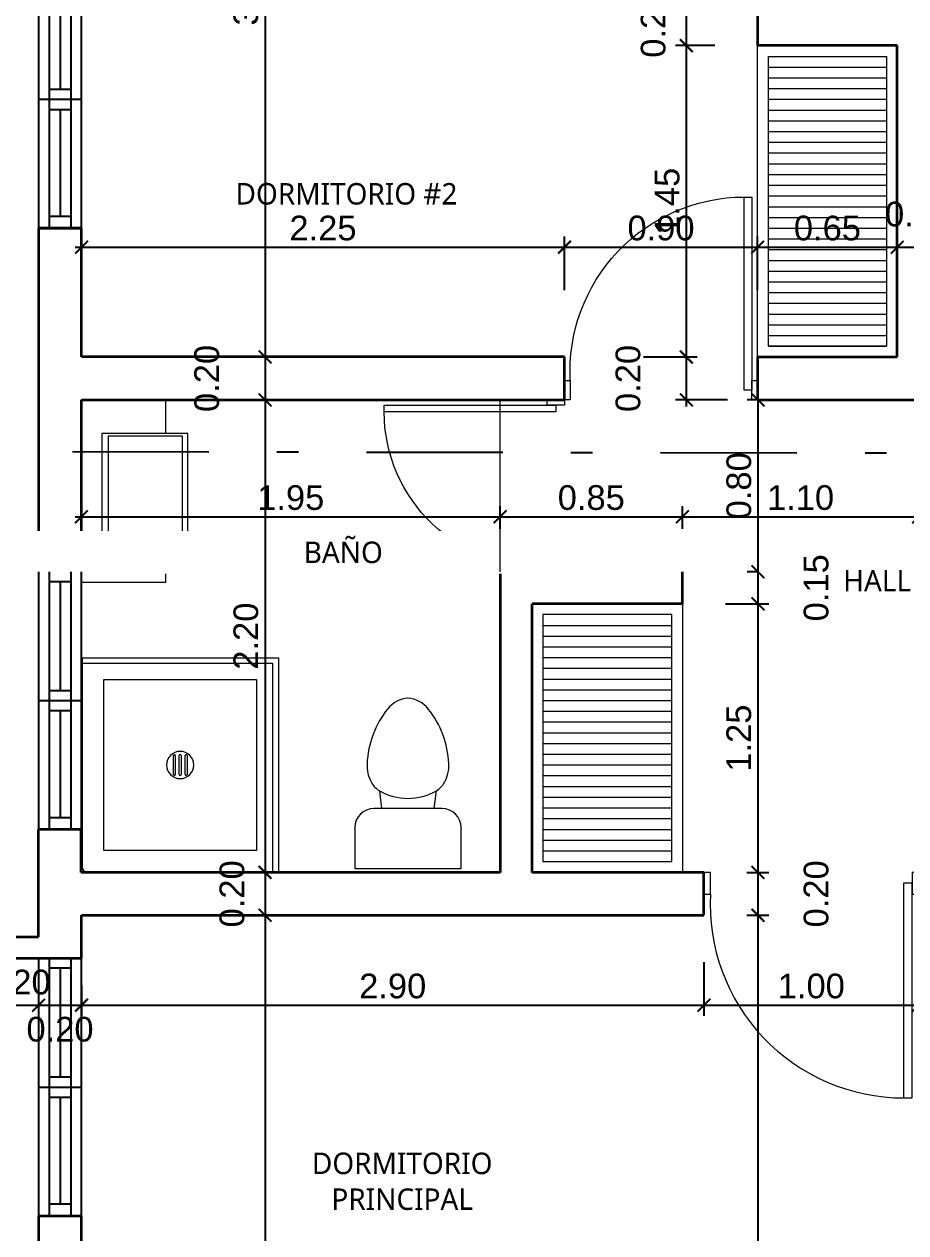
# Model space of a CAD drawing. Header units: feet. Extents: x -417 to 46, y -646 to -218.
# Drawn here: x -108.26 to -104.15, y -493.01 to -487.38 of the extents above; entities that cross this region are included whole.
import ezdxf

# ---------------------------------------------------------------- set-up
doc = ezdxf.new("R2010")
doc.units = ezdxf.units.FT
doc.header["$MEASUREMENT"] = 0
doc.linetypes.add('DASHDOT', pattern=[25.4, 12.7, -6.35, 0, -6.35])
for name, color, linetype, lineweight in [('A-WALL', 4, 'Continuous', 25), ('closet', 8, 'Continuous', 5), ('DIM-COTAS', 1, 'Continuous', 5), ('I-FURN', 2, 'Continuous', 0), ('P-SANR-FIXT', 2, 'Continuous', 9), ('Piso', 8, 'Continuous', 9), ('puertas', 8, 'Continuous', 9), ('TXT', 2, 'Continuous', 9)]:
    doc.layers.add(name, color=color, linetype=linetype, lineweight=lineweight)
for name, color, linetype in [('DIM', 10, 'Continuous'), ('GRDUTIY', 5, 'Continuous'), ('PERT-VENT', 2, 'Continuous')]:
    doc.layers.add(name, color=color, linetype=linetype)
doc.styles.add('ads', font='trebuc.ttf', dxfattribs={"height": 0.14})
doc.styles.get("Standard").update_dxf_attribs({"font": 'arial.ttf', "height": 0.115})
doc.dimstyles.new('KEILY', dxfattribs={"dimtxt": 0.115, "dimasz": 0.06, "dimexe": 0.05, "dimexo": 0.2, "dimgap": 0.03, "dimtad": 1, "dimzin": 1, "dimdsep": 46, "dimtxsty": 'Standard', "dimblk": 'ARCHTICK', "dimcen": 2.5, "dimdle": 0.03, "dimclrd": 256, "dimclre": 256, "dimclrt": 7, "dimadec": 0, "dimazin": 0, "dimtfac": 1, "dimtmove": 2, "dimatfit": 3, "dimfxl": 0.2, "dimfxlon": 1, "dimtolj": 1, "dimtzin": 1, "dimarcsym": 0})
pattern_1 = [(0, (-105.845364, -491.277455), (2e-17, 0.05), [])]

# ---------------------------------------------------------------- blocks, each defined once
blk = doc.blocks.new('bath_sink_6127 - bath_sink_6127-542651-Nivel 1')
at = {"layer": 'I-FURN'}
for p, q in [((0.2933, 0.2442), (0.2933, 0.4)), ((0.3949, 0.2442), (-0.0052, 0.2442)), ((-0.0052, 0.2442), (-0.0052, -0.2448)), ((0.0254, -0.2336), (0.0254, 0.233)), ((0.0254, 0.233), (0.3695, 0.233)), ((0.3695, 0.233), (0.3695, -0.2336)), ((0.3949, -0.2448), (0.3949, 0.2442)), ((-0.0052, -0.2448), (0.3949, -0.2448)), ((0.3695, -0.2336), (0.0254, -0.2336)), ((0.2933, -0.448), (0.2933, -0.2448)), ((-0.1, -0.448), (0.2933, -0.448))]:
    blk.add_line(p, q, dxfattribs=at)
blk = doc.blocks.new('Toilet_-_Tank_-_3D_4840 - 17_ High_ Seat Not Visible-536545-Nivel 1')
at = {"layer": 'P-SANR-FIXT'}
for p, q in [((0.2476, 0.4889), (-0.2476, 0.4889)), ((-0.2476, 0.4889), (-0.2476, 0.2984)), ((0.2476, 0.2984), (0.2476, 0.4889)), ((-0.1587, 0.2096), (-0.1228, 0.2096)), ((-0.1228, 0.2096), (-0.1323, 0.127)), ((-0.1228, 0.2096), (0.1228, 0.2096)), ((0.1323, 0.127), (0.1228, 0.2096)), ((0.1228, 0.2096), (0.1588, 0.2096))]:
    blk.add_line(p, q, dxfattribs=at)
for centre, radius, start, end in [((-0.1587, 0.2984), 0.0889, 180, 270), ((0.1588, 0.2984), 0.0889, 270, 360), ((-0.0827, 0.0408), 0.0995, 119.8981, 151.0596), ((0.0005, -0.104), 0.2664, 90.1019, 119.8981), ((-0.0005, -0.104), 0.2664, 60.1019, 89.8981), ((0.0827, 0.0408), 0.0995, 28.9404, 60.1019), ((-0.0233, 0.0079), 0.1674, 151.0596, 182.709), ((0.0233, 0.0079), 0.1674, 357.291, 28.9404), ((0.2505, 0.0209), 0.4415, 182.709, 218.5058), ((-0.2505, 0.0209), 0.4415, 321.4942, 357.291), ((0.0113, -0.1694), 0.1359, 218.5058, 265.219), ((-0.0113, -0.1694), 0.1359, 274.781, 321.4942)]:
    blk.add_arc(centre, radius, start, end, dxfattribs=at)
blk = doc.blocks.new('Shower_Stall_9385 - 1-684532-Nivel 1')
at = {"layer": 'P-SANR-FIXT'}
for p, q in [((-0.5762, 0.5334), (0.4238, 0.5334)), ((-0.5762, -0.381), (-0.5762, 0.5334)), ((0.4238, 0.508), (-0.5508, 0.508)), ((-0.5508, -0.381), (-0.5508, 0.508)), ((-0.4746, -0.2794), (-0.4746, 0.4318)), ((-0.4746, 0.4318), (0.3222, 0.4318)), ((0.3222, 0.4318), (0.3222, -0.2794)), ((-0.1208, 0.1079), (-0.0316, 0.1079)), ((-0.0316, 0.0991), (-0.1208, 0.0991)), ((-0.1208, 0.0806), (-0.0316, 0.0806)), ((-0.0316, 0.0718), (-0.1208, 0.0718)), ((-0.1208, 0.0533), (-0.0316, 0.0533)), ((-0.0316, 0.0445), (-0.1208, 0.0445)), ((0.3222, -0.2794), (-0.4746, -0.2794)), ((-0.5762, -0.381), (-0.5508, -0.381)), ((-0.5508, -0.381), (0.3984, -0.381))]:
    blk.add_line(p, q, dxfattribs=at)
for centre, radius, start, end in [((-0.0762, 0.0762), 0.0635, 360, 180), ((-0.0762, 0.0762), 0.0635, 0, 180), ((-0.0762, 0.0762), 0.0635, 180, 360), ((-0.0762, 0.0762), 0.0635, 180, 360), ((-0.1208, 0.1035), 0.00444, 90, 270), ((-0.1208, 0.0762), 0.00444, 90, 270), ((-0.0316, 0.1035), 0.00444, 270, 90), ((-0.0316, 0.0762), 0.00444, 270, 90), ((-0.1208, 0.0489), 0.00444, 90, 270), ((-0.0316, 0.0489), 0.00444, 270, 90), ((0.3984, -0.3556), 0.0254, 270, 360)]:
    blk.add_arc(centre, radius, start, end, dxfattribs=at)
blk = doc.blocks.new('A$C4D292AF4')
at = {"layer": 'puertas'}
for points in [[(0.03, 0.05), (0.07, 0.05), (0.07, 1.05), (0.03, 1.05)], [(0, 0), (0.03, 0), (0.03, 0.1), (0, 0.1)], [(0.97, 0), (1, 0), (1, 0.1), (0.97, 0.1)]]:
    blk.add_lwpolyline(points, close=True, dxfattribs=at)
blk.add_arc((0.0677, 0.1465), 0.9035, 357.0481, 89.8556, dxfattribs=at)
blk = doc.blocks.new('A$C18ED6237')
at = {"layer": 'PERT-VENT', "extrusion": (-2.36783e-12, 8.94772e-16, -1)}
for p, q in [((1.2, 0.2), (0, 0.2)), ((0.6, 0.2), (0.6, 0)), ((1.2, 0.15), (0, 0.15)), ((0.0538, 0.05), (0.0538, 0.15)), ((0.5533, 0.15), (0.5533, 0.05)), ((0.6467, 0.15), (0.6467, 0.05)), ((0.5533, 0.1), (0.0538, 0.1)), ((1.1533, 0.1), (0.6467, 0.1)), ((1.2, 0.05), (0, 0.05)), ((0, 0), (1.2, 0))]:
    blk.add_line(p, q, dxfattribs=at)
at = {"layer": 'PERT-VENT'}
blk.add_line((1.1533, 0.05), (1.1533, 0.15), dxfattribs=at)
blk = doc.blocks.new('_ArchTick')
at = {"layer": 'DIM-COTAS', "color": 0, "const_width": 0.15}
blk.add_lwpolyline([(-0.5, -0.5), (0.5, 0.5)], dxfattribs=at)
blk = doc.blocks.new('*D1412')
at = {"layer": 'Defpoints', "color": 0, "transparency": 16777216}
for p in [(-108.477, -491.1275), (-108.9108, -491.3279), (-108.1916, -491.3279)]:
    blk.add_point(p, dxfattribs=at)
at = {"layer": 'DIM', "lineweight": -2, "transparency": 16777216}
for p, q in [((-108.7108, -491.1275), (-108.9608, -491.1275)), ((-108.9108, -491.0975), (-108.9108, -491.3579)), ((-108.7108, -491.3279), (-108.9608, -491.3279))]:
    blk.add_line(p, q, dxfattribs=at)
at = {"layer": 'DIM', "lineweight": -2, "transparency": 16777216, "xscale": 0.06, "yscale": 0.06, "zscale": 0.06}
for p, rotation in [((-108.9108, -491.1275), 90), ((-108.9108, -491.3279), 270)]:
    blk.add_blockref('_ArchTick', p, dxfattribs=dict(at, rotation=rotation))
at = {"layer": 'DIM', "color": 7, "transparency": 16777216, "insert": (-108.7924, -491.0919), "char_height": 0.115, "attachment_point": 5, "rotation": 90}
blk.add_mtext('\\A1;0.20', dxfattribs=at)
blk = doc.blocks.new('*D1422')
at = {"layer": 'Defpoints', "color": 0, "transparency": 16777216}
for p in [(-108.1916, -491.3279), (-108.9108, -491.5279), (-108.1908, -491.5279)]:
    blk.add_point(p, dxfattribs=at)
at = {"layer": 'DIM', "lineweight": -2, "transparency": 16777216}
for p, q in [((-108.9108, -491.2979), (-108.9108, -491.5579)), ((-108.7108, -491.3279), (-108.9608, -491.3279)), ((-108.7108, -491.5279), (-108.9608, -491.5279))]:
    blk.add_line(p, q, dxfattribs=at)
at = {"layer": 'DIM', "lineweight": -2, "transparency": 16777216, "xscale": 0.06, "yscale": 0.06, "zscale": 0.06}
for p, rotation in [((-108.9108, -491.3279), 90), ((-108.9108, -491.5279), 270)]:
    blk.add_blockref('_ArchTick', p, dxfattribs=dict(at, rotation=rotation))
at = {"layer": 'DIM', "color": 7, "transparency": 16777216, "insert": (-108.752, -491.4279), "char_height": 0.115, "attachment_point": 5, "rotation": 90}
blk.add_mtext('\\A1;0.20', dxfattribs=at)
blk = doc.blocks.new('*D1423')
at = {"layer": 'Defpoints', "color": 0, "transparency": 16777216}
for p in [(-108.1908, -491.5279), (-108.9108, -491.6275), (-108.5908, -491.6275)]:
    blk.add_point(p, dxfattribs=at)
at = {"layer": 'DIM', "lineweight": -2, "transparency": 16777216}
for p, q in [((-108.7108, -491.5279), (-108.9608, -491.5279)), ((-108.9108, -491.4979), (-108.9108, -491.6575)), ((-108.7908, -491.6275), (-108.9608, -491.6275))]:
    blk.add_line(p, q, dxfattribs=at)
at = {"layer": 'DIM', "lineweight": -2, "transparency": 16777216, "xscale": 0.06, "yscale": 0.06, "zscale": 0.06}
for p, rotation in [((-108.9108, -491.5279), 90), ((-108.9108, -491.6275), 270)]:
    blk.add_blockref('_ArchTick', p, dxfattribs=dict(at, rotation=rotation))
at = {"layer": 'DIM', "color": 7, "transparency": 16777216, "insert": (-109.0645, -491.5777), "char_height": 0.115, "attachment_point": 5, "rotation": 90}
blk.add_mtext('\\A1;0.10', dxfattribs=at)
blk = doc.blocks.new('*D1517')
at = {"layer": 'Defpoints', "color": 0, "transparency": 16777216}
for p in [(-107.4292, -485.5275), (-107.4292, -488.9275), (-107.1403, -488.9275)]:
    blk.add_point(p, dxfattribs=at)
at = {"layer": 'DIM', "lineweight": -2, "transparency": 16777216}
for p, q in [((-107.1403, -485.4975), (-107.1403, -488.9575)), ((-107.2292, -485.5275), (-107.0903, -485.5275)), ((-107.2292, -488.9275), (-107.0903, -488.9275))]:
    blk.add_line(p, q, dxfattribs=at)
at = {"layer": 'DIM', "lineweight": -2, "transparency": 16777216, "xscale": 0.06, "yscale": 0.06, "zscale": 0.06}
for p, rotation in [((-107.1403, -485.5275), 90), ((-107.1403, -488.9275), 270)]:
    blk.add_blockref('_ArchTick', p, dxfattribs=dict(at, rotation=rotation))
at = {"layer": 'DIM', "color": 7, "transparency": 16777216, "insert": (-107.229, -487.2275), "char_height": 0.115, "attachment_point": 5, "rotation": 90}
blk.add_mtext('\\A1;3.40', dxfattribs=at)
blk = doc.blocks.new('*D1518')
at = {"layer": 'Defpoints', "color": 0, "transparency": 16777216}
for p in [(-107.4292, -488.9275), (-107.1403, -489.1275), (-107.0606, -489.1275)]:
    blk.add_point(p, dxfattribs=at)
at = {"layer": 'DIM', "lineweight": -2, "transparency": 16777216}
for p, q in [((-107.2292, -488.9275), (-107.0903, -488.9275)), ((-107.1403, -488.8975), (-107.1403, -489.1575)), ((-107.1403, -489.1275), (-107.1903, -489.1275))]:
    blk.add_line(p, q, dxfattribs=at)
at = {"layer": 'DIM', "lineweight": -2, "transparency": 16777216, "xscale": 0.06, "yscale": 0.06, "zscale": 0.06}
for p, rotation in [((-107.1403, -488.9275), 90), ((-107.1403, -489.1275), 270)]:
    blk.add_blockref('_ArchTick', p, dxfattribs=dict(at, rotation=rotation))
at = {"layer": 'DIM', "color": 7, "transparency": 16777216, "insert": (-107.4114, -489.0275), "char_height": 0.115, "attachment_point": 5, "rotation": 90}
blk.add_mtext('\\A1;0.20', dxfattribs=at)
blk = doc.blocks.new('*D1519')
at = {"layer": 'Defpoints', "color": 0, "transparency": 16777216}
for p in [(-107.0606, -489.1275), (-107.1403, -491.3279), (-106.8912, -491.3279)]:
    blk.add_point(p, dxfattribs=at)
at = {"layer": 'DIM', "lineweight": -2, "transparency": 16777216}
for p, q in [((-107.1403, -489.0975), (-107.1403, -491.3579)), ((-107.1403, -489.1275), (-107.1903, -489.1275)), ((-107.0912, -491.3279), (-107.1903, -491.3279))]:
    blk.add_line(p, q, dxfattribs=at)
at = {"layer": 'DIM', "lineweight": -2, "transparency": 16777216, "xscale": 0.06, "yscale": 0.06, "zscale": 0.06}
for p, rotation in [((-107.1403, -489.1275), 90), ((-107.1403, -491.3279), 270)]:
    blk.add_blockref('_ArchTick', p, dxfattribs=dict(at, rotation=rotation))
at = {"layer": 'DIM', "color": 7, "transparency": 16777216, "insert": (-107.229, -490.2277), "char_height": 0.115, "attachment_point": 5, "rotation": 90}
blk.add_mtext('\\A1;2.20', dxfattribs=at)
blk = doc.blocks.new('*D1520')
at = {"layer": 'Defpoints', "color": 0, "transparency": 16777216}
for p in [(-106.8912, -491.3279), (-107.1403, -491.5279), (-106.8812, -491.5279)]:
    blk.add_point(p, dxfattribs=at)
at = {"layer": 'DIM', "lineweight": -2, "transparency": 16777216}
for p, q in [((-107.1403, -491.2979), (-107.1403, -491.5579)), ((-107.0912, -491.3279), (-107.1903, -491.3279)), ((-107.0812, -491.5279), (-107.1903, -491.5279))]:
    blk.add_line(p, q, dxfattribs=at)
at = {"layer": 'DIM', "lineweight": -2, "transparency": 16777216, "xscale": 0.06, "yscale": 0.06, "zscale": 0.06}
for p, rotation in [((-107.1403, -491.3279), 90), ((-107.1403, -491.5279), 270)]:
    blk.add_blockref('_ArchTick', p, dxfattribs=dict(at, rotation=rotation))
at = {"layer": 'DIM', "color": 7, "transparency": 16777216, "insert": (-107.294, -491.4279), "char_height": 0.115, "attachment_point": 5, "rotation": 90}
blk.add_mtext('\\A1;0.20', dxfattribs=at)
blk = doc.blocks.new('*D1521')
at = {"layer": 'Defpoints', "color": 0, "transparency": 16777216}
for p in [(-106.8812, -491.5279), (-107.1403, -495.4275), (-106.672, -495.4275)]:
    blk.add_point(p, dxfattribs=at)
at = {"layer": 'DIM', "lineweight": -2, "transparency": 16777216}
for p, q in [((-107.0812, -491.5279), (-107.1903, -491.5279)), ((-107.1403, -491.4979), (-107.1403, -495.4575)), ((-106.9403, -495.4275), (-107.1903, -495.4275))]:
    blk.add_line(p, q, dxfattribs=at)
at = {"layer": 'DIM', "lineweight": -2, "transparency": 16777216, "xscale": 0.06, "yscale": 0.06, "zscale": 0.06}
for p, rotation in [((-107.1403, -491.5279), 90), ((-107.1403, -495.4275), 270)]:
    blk.add_blockref('_ArchTick', p, dxfattribs=dict(at, rotation=rotation))
at = {"layer": 'DIM', "color": 7, "transparency": 16777216, "insert": (-107.229, -493.4777), "char_height": 0.115, "attachment_point": 5, "rotation": 90}
blk.add_mtext('\\A1;3.90', dxfattribs=at)
blk = doc.blocks.new('*D1523')
at = {"layer": 'Defpoints', "color": 0, "transparency": 16777216}
for p in [(-104.6454, -487.2775), (-105.1777, -487.4775), (-104.8454, -487.4775)]:
    blk.add_point(p, dxfattribs=at)
at = {"layer": 'DIM', "lineweight": -2, "transparency": 16777216}
for p, q in [((-105.1777, -487.2475), (-105.1777, -487.5075)), ((-104.9777, -487.2775), (-105.2277, -487.2775)), ((-105.0454, -487.4775), (-105.2277, -487.4775))]:
    blk.add_line(p, q, dxfattribs=at)
at = {"layer": 'DIM', "lineweight": -2, "transparency": 16777216, "xscale": 0.06, "yscale": 0.06, "zscale": 0.06}
for p, rotation in [((-105.1777, -487.2775), 90), ((-105.1777, -487.4775), 270)]:
    blk.add_blockref('_ArchTick', p, dxfattribs=dict(at, rotation=rotation))
at = {"layer": 'DIM', "color": 7, "transparency": 16777216, "insert": (-105.3314, -487.3775), "char_height": 0.115, "attachment_point": 5, "rotation": 90}
blk.add_mtext('\\A1;0.20', dxfattribs=at)
blk = doc.blocks.new('*D1524')
at = {"layer": 'Defpoints', "color": 0, "transparency": 16777216}
for p in [(-104.8454, -487.4775), (-105.7454, -488.9275), (-105.1777, -488.9275)]:
    blk.add_point(p, dxfattribs=at)
at = {"layer": 'DIM', "lineweight": -2, "transparency": 16777216}
for p, q in [((-105.0454, -487.4775), (-105.2277, -487.4775)), ((-105.1777, -487.4475), (-105.1777, -488.9575)), ((-105.3777, -488.9275), (-105.1277, -488.9275))]:
    blk.add_line(p, q, dxfattribs=at)
at = {"layer": 'DIM', "lineweight": -2, "transparency": 16777216, "xscale": 0.06, "yscale": 0.06, "zscale": 0.06}
for p, rotation in [((-105.1777, -487.4775), 90), ((-105.1777, -488.9275), 270)]:
    blk.add_blockref('_ArchTick', p, dxfattribs=dict(at, rotation=rotation))
at = {"layer": 'DIM', "color": 7, "transparency": 16777216, "insert": (-105.2664, -488.2025), "char_height": 0.115, "attachment_point": 5, "rotation": 90}
blk.add_mtext('\\A1;1.45', dxfattribs=at)
blk = doc.blocks.new('*D1525')
at = {"layer": 'Defpoints', "color": 0, "transparency": 16777216}
for p in [(-105.7454, -488.9275), (-105.1777, -489.1275), (-104.7863, -489.1275)]:
    blk.add_point(p, dxfattribs=at)
at = {"layer": 'DIM', "lineweight": -2, "transparency": 16777216}
for p, q in [((-105.3777, -488.9275), (-105.1277, -488.9275)), ((-105.1777, -488.8975), (-105.1777, -489.1575)), ((-104.9863, -489.1275), (-105.2277, -489.1275))]:
    blk.add_line(p, q, dxfattribs=at)
at = {"layer": 'DIM', "lineweight": -2, "transparency": 16777216, "xscale": 0.06, "yscale": 0.06, "zscale": 0.06}
for p, rotation in [((-105.1777, -488.9275), 90), ((-105.1777, -489.1275), 270)]:
    blk.add_blockref('_ArchTick', p, dxfattribs=dict(at, rotation=rotation))
at = {"layer": 'DIM', "color": 7, "transparency": 16777216, "insert": (-105.4489, -489.0275), "char_height": 0.115, "attachment_point": 5, "rotation": 90}
blk.add_mtext('\\A1;0.20', dxfattribs=at)
blk = doc.blocks.new('*D1526')
at = {"layer": 'Defpoints', "color": 0, "transparency": 16777216}
for p in [(-104.4523, -489.1275), (-104.8438, -489.9275), (-104.8438, -489.9275)]:
    blk.add_point(p, dxfattribs=at)
at = {"layer": 'DIM', "lineweight": -2, "transparency": 16777216}
for p, q in [((-104.8438, -489.0975), (-104.8438, -489.9575)), ((-104.6523, -489.1275), (-104.8938, -489.1275)), ((-104.8438, -489.9275), (-104.8938, -489.9275))]:
    blk.add_line(p, q, dxfattribs=at)
at = {"layer": 'DIM', "lineweight": -2, "transparency": 16777216, "xscale": 0.06, "yscale": 0.06, "zscale": 0.06}
for p, rotation in [((-104.8438, -489.1275), 90), ((-104.8438, -489.9275), 270)]:
    blk.add_blockref('_ArchTick', p, dxfattribs=dict(at, rotation=rotation))
at = {"layer": 'DIM', "color": 7, "transparency": 16777216, "insert": (-104.9325, -489.5275), "char_height": 0.115, "attachment_point": 5, "rotation": 90}
blk.add_mtext('\\A1;0.80', dxfattribs=at)
blk = doc.blocks.new('*D1527')
at = {"layer": 'Defpoints', "color": 0, "transparency": 16777216}
for p in [(-104.8438, -489.9275), (-105.1954, -490.0775), (-104.8438, -490.0775)]:
    blk.add_point(p, dxfattribs=at)
at = {"layer": 'DIM', "lineweight": -2, "transparency": 16777216}
for p, q in [((-104.8438, -489.8975), (-104.8438, -490.1075)), ((-104.8438, -489.9275), (-104.8938, -489.9275)), ((-104.9954, -490.0775), (-104.7938, -490.0775))]:
    blk.add_line(p, q, dxfattribs=at)
at = {"layer": 'DIM', "lineweight": -2, "transparency": 16777216, "xscale": 0.06, "yscale": 0.06, "zscale": 0.06}
for p, rotation in [((-104.8438, -489.9275), 90), ((-104.8438, -490.0775), 270)]:
    blk.add_blockref('_ArchTick', p, dxfattribs=dict(at, rotation=rotation))
at = {"layer": 'DIM', "color": 7, "transparency": 16777216, "insert": (-104.5726, -490.0025), "char_height": 0.115, "attachment_point": 5, "rotation": 90}
blk.add_mtext('\\A1;0.15', dxfattribs=at)
blk = doc.blocks.new('*D1528')
at = {"layer": 'Defpoints', "color": 0, "transparency": 16777216}
for p in [(-105.1954, -490.0775), (-105.0954, -491.3279), (-104.8438, -491.3279)]:
    blk.add_point(p, dxfattribs=at)
at = {"layer": 'DIM', "lineweight": -2, "transparency": 16777216}
for p, q in [((-104.9954, -490.0775), (-104.7938, -490.0775)), ((-104.8438, -490.0475), (-104.8438, -491.3579)), ((-104.8954, -491.3279), (-104.7938, -491.3279))]:
    blk.add_line(p, q, dxfattribs=at)
at = {"layer": 'DIM', "lineweight": -2, "transparency": 16777216, "xscale": 0.06, "yscale": 0.06, "zscale": 0.06}
for p, rotation in [((-104.8438, -490.0775), 90), ((-104.8438, -491.3279), 270)]:
    blk.add_blockref('_ArchTick', p, dxfattribs=dict(at, rotation=rotation))
at = {"layer": 'DIM', "color": 7, "transparency": 16777216, "insert": (-104.9325, -490.7027), "char_height": 0.115, "attachment_point": 5, "rotation": 90}
blk.add_mtext('\\A1;1.25', dxfattribs=at)
blk = doc.blocks.new('*D1529')
at = {"layer": 'Defpoints', "color": 0, "transparency": 16777216}
for p in [(-105.0954, -491.3279), (-105.0954, -491.5279), (-104.8438, -491.5279)]:
    blk.add_point(p, dxfattribs=at)
at = {"layer": 'DIM', "lineweight": -2, "transparency": 16777216}
for p, q in [((-104.8438, -491.2979), (-104.8438, -491.5579)), ((-104.8954, -491.3279), (-104.7938, -491.3279)), ((-104.8954, -491.5279), (-104.7938, -491.5279))]:
    blk.add_line(p, q, dxfattribs=at)
at = {"layer": 'DIM', "lineweight": -2, "transparency": 16777216, "xscale": 0.06, "yscale": 0.06, "zscale": 0.06}
for p, rotation in [((-104.8438, -491.3279), 90), ((-104.8438, -491.5279), 270)]:
    blk.add_blockref('_ArchTick', p, dxfattribs=dict(at, rotation=rotation))
at = {"layer": 'DIM', "color": 7, "transparency": 16777216, "insert": (-104.5726, -491.4279), "char_height": 0.115, "attachment_point": 5, "rotation": 90}
blk.add_mtext('\\A1;0.20', dxfattribs=at)
blk = doc.blocks.new('*D1530')
at = {"layer": 'Defpoints', "color": 0, "transparency": 16777216}
for p in [(-105.0954, -491.5279), (-104.8438, -495.4275), (-104.1845, -495.4275)]:
    blk.add_point(p, dxfattribs=at)
at = {"layer": 'DIM', "lineweight": -2, "transparency": 16777216}
for p, q in [((-104.8954, -491.5279), (-104.7938, -491.5279)), ((-104.8438, -491.4979), (-104.8438, -495.4575)), ((-104.6438, -495.4275), (-104.8938, -495.4275))]:
    blk.add_line(p, q, dxfattribs=at)
at = {"layer": 'DIM', "lineweight": -2, "transparency": 16777216, "xscale": 0.06, "yscale": 0.06, "zscale": 0.06}
for p, rotation in [((-104.8438, -491.5279), 90), ((-104.8438, -495.4275), 270)]:
    blk.add_blockref('_ArchTick', p, dxfattribs=dict(at, rotation=rotation))
at = {"layer": 'DIM', "color": 7, "transparency": 16777216, "insert": (-104.9325, -493.4777), "char_height": 0.115, "attachment_point": 5, "rotation": 90}
blk.add_mtext('\\A1;3.90', dxfattribs=at)
blk = doc.blocks.new('*D1590')
at = {"layer": 'Defpoints', "color": 0, "transparency": 16777216}
for p in [(-107.9954, -488.3275), (-105.7454, -488.4163), (-105.7454, -488.9275)]:
    blk.add_point(p, dxfattribs=at)
at = {"layer": 'DIM', "lineweight": -2, "transparency": 16777216}
for p, q in [((-105.7454, -488.6163), (-105.7454, -488.3663)), ((-108.0254, -488.4163), (-105.7154, -488.4163)), ((-107.9954, -488.4163), (-107.9954, -488.4663))]:
    blk.add_line(p, q, dxfattribs=at)
at = {"layer": 'DIM', "lineweight": -2, "transparency": 16777216, "xscale": 0.06, "yscale": 0.06, "zscale": 0.06, "rotation": 180}
blk.add_blockref('_ArchTick', (-107.9954, -488.4163), dxfattribs=at)
at = {"layer": 'DIM', "lineweight": -2, "transparency": 16777216, "xscale": 0.06, "yscale": 0.06, "zscale": 0.06}
blk.add_blockref('_ArchTick', (-105.7454, -488.4163), dxfattribs=at)
at = {"layer": 'DIM', "color": 7, "transparency": 16777216, "insert": (-106.8704, -488.3276), "char_height": 0.115, "attachment_point": 5}
blk.add_mtext('\\A1;2.25', dxfattribs=at)
blk = doc.blocks.new('*D1591')
at = {"layer": 'Defpoints', "color": 0, "transparency": 16777216}
for p in [(-104.8454, -488.4163), (-105.7454, -488.9275), (-104.8454, -488.9275)]:
    blk.add_point(p, dxfattribs=at)
at = {"layer": 'DIM', "lineweight": -2, "transparency": 16777216}
for p, q in [((-105.7454, -488.6163), (-105.7454, -488.3663)), ((-104.8454, -488.6163), (-104.8454, -488.3663)), ((-105.7754, -488.4163), (-104.8154, -488.4163))]:
    blk.add_line(p, q, dxfattribs=at)
at = {"layer": 'DIM', "lineweight": -2, "transparency": 16777216, "xscale": 0.06, "yscale": 0.06, "zscale": 0.06, "rotation": 180}
blk.add_blockref('_ArchTick', (-105.7454, -488.4163), dxfattribs=at)
at = {"layer": 'DIM', "lineweight": -2, "transparency": 16777216, "xscale": 0.06, "yscale": 0.06, "zscale": 0.06}
blk.add_blockref('_ArchTick', (-104.8454, -488.4163), dxfattribs=at)
at = {"layer": 'DIM', "color": 7, "transparency": 16777216, "insert": (-105.2954, -488.3276), "char_height": 0.115, "attachment_point": 5}
blk.add_mtext('\\A1;0.90', dxfattribs=at)
blk = doc.blocks.new('*D1592')
at = {"layer": 'Defpoints', "color": 0, "transparency": 16777216}
for p in [(-104.1954, -488.4163), (-104.8454, -488.9275), (-104.1954, -488.9275)]:
    blk.add_point(p, dxfattribs=at)
at = {"layer": 'DIM', "lineweight": -2, "transparency": 16777216}
for p, q in [((-104.8454, -488.6163), (-104.8454, -488.3663)), ((-104.1954, -488.6163), (-104.1954, -488.3663)), ((-104.8754, -488.4163), (-104.1654, -488.4163))]:
    blk.add_line(p, q, dxfattribs=at)
at = {"layer": 'DIM', "lineweight": -2, "transparency": 16777216, "xscale": 0.06, "yscale": 0.06, "zscale": 0.06, "rotation": 180}
blk.add_blockref('_ArchTick', (-104.8454, -488.4163), dxfattribs=at)
at = {"layer": 'DIM', "lineweight": -2, "transparency": 16777216, "xscale": 0.06, "yscale": 0.06, "zscale": 0.06}
blk.add_blockref('_ArchTick', (-104.1954, -488.4163), dxfattribs=at)
at = {"layer": 'DIM', "color": 7, "transparency": 16777216, "insert": (-104.5204, -488.3276), "char_height": 0.115, "attachment_point": 5}
blk.add_mtext('\\A1;0.65', dxfattribs=at)
blk = doc.blocks.new('*D1593')
at = {"layer": 'Defpoints', "color": 0, "transparency": 16777216}
for p in [(-103.9954, -488.4163), (-103.9954, -488.7497), (-104.1954, -488.9275)]:
    blk.add_point(p, dxfattribs=at)
at = {"layer": 'DIM', "lineweight": -2, "transparency": 16777216}
for p, q in [((-104.1954, -488.6163), (-104.1954, -488.3663)), ((-103.9954, -488.5497), (-103.9954, -488.3663)), ((-104.2254, -488.4163), (-103.9654, -488.4163))]:
    blk.add_line(p, q, dxfattribs=at)
at = {"layer": 'DIM', "lineweight": -2, "transparency": 16777216, "xscale": 0.06, "yscale": 0.06, "zscale": 0.06, "rotation": 180}
blk.add_blockref('_ArchTick', (-104.1954, -488.4163), dxfattribs=at)
at = {"layer": 'DIM', "lineweight": -2, "transparency": 16777216, "xscale": 0.06, "yscale": 0.06, "zscale": 0.06}
blk.add_blockref('_ArchTick', (-103.9954, -488.4163), dxfattribs=at)
at = {"layer": 'DIM', "color": 7, "transparency": 16777216, "insert": (-104.0954, -488.2626), "char_height": 0.115, "attachment_point": 5}
blk.add_mtext('\\A1;0.20', dxfattribs=at)
blk = doc.blocks.new('*D1604')
at = {"layer": 'Defpoints', "color": 0, "transparency": 16777216}
for p in [(-106.0454, -489.6716), (-107.9954, -489.8586), (-106.0454, -489.9275)]:
    blk.add_point(p, dxfattribs=at)
at = {"layer": 'DIM', "lineweight": -2, "transparency": 16777216}
for p, q in [((-107.9954, -489.6716), (-107.9954, -489.6216)), ((-106.0454, -489.7275), (-106.0454, -489.6216)), ((-108.0254, -489.6716), (-106.0154, -489.6716))]:
    blk.add_line(p, q, dxfattribs=at)
at = {"layer": 'DIM', "lineweight": -2, "transparency": 16777216, "xscale": 0.06, "yscale": 0.06, "zscale": 0.06, "rotation": 180}
blk.add_blockref('_ArchTick', (-107.9954, -489.6716), dxfattribs=at)
at = {"layer": 'DIM', "lineweight": -2, "transparency": 16777216, "xscale": 0.06, "yscale": 0.06, "zscale": 0.06}
blk.add_blockref('_ArchTick', (-106.0454, -489.6716), dxfattribs=at)
at = {"layer": 'DIM', "color": 7, "transparency": 16777216, "insert": (-107.0204, -489.5829), "char_height": 0.115, "attachment_point": 5}
blk.add_mtext('\\A1;1.95', dxfattribs=at)
blk = doc.blocks.new('*D1605')
at = {"layer": 'Defpoints', "color": 0, "transparency": 16777216}
for p in [(-105.1954, -489.6716), (-106.0454, -489.9275), (-105.1954, -489.9275)]:
    blk.add_point(p, dxfattribs=at)
at = {"layer": 'DIM', "lineweight": -2, "transparency": 16777216}
for p, q in [((-106.0454, -489.7275), (-106.0454, -489.6216)), ((-105.1954, -489.7275), (-105.1954, -489.6216)), ((-106.0754, -489.6716), (-105.1654, -489.6716))]:
    blk.add_line(p, q, dxfattribs=at)
at = {"layer": 'DIM', "lineweight": -2, "transparency": 16777216, "xscale": 0.06, "yscale": 0.06, "zscale": 0.06, "rotation": 180}
blk.add_blockref('_ArchTick', (-106.0454, -489.6716), dxfattribs=at)
at = {"layer": 'DIM', "lineweight": -2, "transparency": 16777216, "xscale": 0.06, "yscale": 0.06, "zscale": 0.06}
blk.add_blockref('_ArchTick', (-105.1954, -489.6716), dxfattribs=at)
at = {"layer": 'DIM', "color": 7, "transparency": 16777216, "insert": (-105.6204, -489.5829), "char_height": 0.115, "attachment_point": 5}
blk.add_mtext('\\A1;0.85', dxfattribs=at)
blk = doc.blocks.new('*D1606')
at = {"layer": 'Defpoints', "color": 0, "transparency": 16777216}
for p in [(-104.0954, -489.6716), (-105.1954, -489.9275), (-104.0954, -490.3275)]:
    blk.add_point(p, dxfattribs=at)
at = {"layer": 'DIM', "lineweight": -2, "transparency": 16777216}
for p, q in [((-105.1954, -489.7275), (-105.1954, -489.6216)), ((-104.0954, -489.8716), (-104.0954, -489.6216)), ((-105.2254, -489.6716), (-104.0654, -489.6716))]:
    blk.add_line(p, q, dxfattribs=at)
at = {"layer": 'DIM', "lineweight": -2, "transparency": 16777216, "xscale": 0.06, "yscale": 0.06, "zscale": 0.06, "rotation": 180}
blk.add_blockref('_ArchTick', (-105.1954, -489.6716), dxfattribs=at)
at = {"layer": 'DIM', "lineweight": -2, "transparency": 16777216, "xscale": 0.06, "yscale": 0.06, "zscale": 0.06}
blk.add_blockref('_ArchTick', (-104.0954, -489.6716), dxfattribs=at)
at = {"layer": 'DIM', "color": 7, "transparency": 16777216, "insert": (-104.6454, -489.5829), "char_height": 0.115, "attachment_point": 5}
blk.add_mtext('\\A1;1.10', dxfattribs=at)
blk = doc.blocks.new('*D1611')
at = {"layer": 'Defpoints', "color": 0, "transparency": 16777216}
for p in [(-108.3954, -491.6554), (-108.1954, -491.6554), (-108.1954, -491.9464)]:
    blk.add_point(p, dxfattribs=at)
at = {"layer": 'DIM', "lineweight": -2, "transparency": 16777216}
for p, q in [((-108.3954, -491.8554), (-108.3954, -491.9964)), ((-108.1954, -491.8554), (-108.1954, -491.9964)), ((-108.4254, -491.9464), (-108.1654, -491.9464))]:
    blk.add_line(p, q, dxfattribs=at)
at = {"layer": 'DIM', "lineweight": -2, "transparency": 16777216, "xscale": 0.06, "yscale": 0.06, "zscale": 0.06, "rotation": 180}
blk.add_blockref('_ArchTick', (-108.3954, -491.9464), dxfattribs=at)
at = {"layer": 'DIM', "lineweight": -2, "transparency": 16777216, "xscale": 0.06, "yscale": 0.06, "zscale": 0.06}
blk.add_blockref('_ArchTick', (-108.1954, -491.9464), dxfattribs=at)
at = {"layer": 'DIM', "color": 7, "transparency": 16777216, "insert": (-108.2954, -491.8394), "char_height": 0.115, "attachment_point": 5}
blk.add_mtext('\\A1;0.20', dxfattribs=at)
blk = doc.blocks.new('*D1612')
at = {"layer": 'Defpoints', "color": 0, "transparency": 16777216}
for p in [(-108.1954, -491.6554), (-107.9954, -491.6554), (-107.9954, -491.9464)]:
    blk.add_point(p, dxfattribs=at)
at = {"layer": 'DIM', "lineweight": -2, "transparency": 16777216}
for p, q in [((-108.1954, -491.8554), (-108.1954, -491.9964)), ((-107.9954, -491.8554), (-107.9954, -491.9964)), ((-108.2254, -491.9464), (-107.9654, -491.9464))]:
    blk.add_line(p, q, dxfattribs=at)
at = {"layer": 'DIM', "lineweight": -2, "transparency": 16777216, "xscale": 0.06, "yscale": 0.06, "zscale": 0.06, "rotation": 180}
blk.add_blockref('_ArchTick', (-108.1954, -491.9464), dxfattribs=at)
at = {"layer": 'DIM', "lineweight": -2, "transparency": 16777216, "xscale": 0.06, "yscale": 0.06, "zscale": 0.06}
blk.add_blockref('_ArchTick', (-107.9954, -491.9464), dxfattribs=at)
at = {"layer": 'DIM', "color": 7, "transparency": 16777216, "insert": (-108.0954, -492.059), "char_height": 0.115, "attachment_point": 5}
blk.add_mtext('\\A1;0.20', dxfattribs=at)
blk = doc.blocks.new('*D1613')
at = {"layer": 'Defpoints', "color": 0, "transparency": 16777216}
for p in [(-105.0954, -491.4558), (-107.9954, -491.6554), (-105.0954, -491.9464)]:
    blk.add_point(p, dxfattribs=at)
at = {"layer": 'DIM', "lineweight": -2, "transparency": 16777216}
for p, q in [((-105.0954, -491.7464), (-105.0954, -491.9964)), ((-107.9954, -491.8554), (-107.9954, -491.9964)), ((-108.0254, -491.9464), (-105.0654, -491.9464))]:
    blk.add_line(p, q, dxfattribs=at)
at = {"layer": 'DIM', "lineweight": -2, "transparency": 16777216, "xscale": 0.06, "yscale": 0.06, "zscale": 0.06, "rotation": 180}
blk.add_blockref('_ArchTick', (-107.9954, -491.9464), dxfattribs=at)
at = {"layer": 'DIM', "lineweight": -2, "transparency": 16777216, "xscale": 0.06, "yscale": 0.06, "zscale": 0.06}
blk.add_blockref('_ArchTick', (-105.0954, -491.9464), dxfattribs=at)
at = {"layer": 'DIM', "color": 7, "transparency": 16777216, "insert": (-106.5454, -491.8577), "char_height": 0.115, "attachment_point": 5}
blk.add_mtext('\\A1;2.90', dxfattribs=at)
blk = doc.blocks.new('*D1614')
at = {"layer": 'Defpoints', "color": 0, "transparency": 16777216}
for p in [(-105.0954, -491.4558), (-104.0954, -491.5651), (-104.0954, -491.9464)]:
    blk.add_point(p, dxfattribs=at)
at = {"layer": 'DIM', "lineweight": -2, "transparency": 16777216}
for p, q in [((-105.0954, -491.7464), (-105.0954, -491.9964)), ((-104.0954, -491.7651), (-104.0954, -491.9964)), ((-105.1254, -491.9464), (-104.0654, -491.9464))]:
    blk.add_line(p, q, dxfattribs=at)
at = {"layer": 'DIM', "lineweight": -2, "transparency": 16777216, "xscale": 0.06, "yscale": 0.06, "zscale": 0.06, "rotation": 180}
blk.add_blockref('_ArchTick', (-105.0954, -491.9464), dxfattribs=at)
at = {"layer": 'DIM', "lineweight": -2, "transparency": 16777216, "xscale": 0.06, "yscale": 0.06, "zscale": 0.06}
blk.add_blockref('_ArchTick', (-104.0954, -491.9464), dxfattribs=at)
at = {"layer": 'DIM', "color": 7, "transparency": 16777216, "insert": (-104.5954, -491.8577), "char_height": 0.115, "attachment_point": 5}
blk.add_mtext('\\A1;1.00', dxfattribs=at)

msp = doc.modelspace()

# ---------------------------------------------------------------- hatches: boundary and pattern name
at = {"layer": 'Piso'}
h = msp.add_hatch(dxfattribs=at)
h.set_pattern_fill('ANSI31', color=256, scale=0.4, angle=315, style=0)
h.set_pattern_definition(pattern_1)
h.paths.add_polyline_path([(-104.7954, -487.5275), (-104.2454, -487.5275), (-104.2454, -488.8775), (-104.7954, -488.8775)])
h = msp.add_hatch(dxfattribs=at)
h.set_pattern_fill('ANSI31', color=256, scale=0.4, angle=315, style=0)
h.set_pattern_definition(pattern_1)
h.paths.add_polyline_path([(-105.8454, -491.2775), (-105.2454, -491.2775), (-105.2454, -490.1275), (-105.8454, -490.1275)])

# ---------------------------------------------------------------- linework, layer by layer
at = {"layer": 'A-WALL', "lineweight": 35, "extrusion": (-2.36783e-12, 8.94772e-16, -1)}
for p, q in [((-104.8454, -485.5275), (-104.8454, -487.4775)), ((-104.1954, -487.4775), (-104.8454, -487.4775)), ((-104.1954, -488.9275), (-104.1954, -487.4775)), ((-107.9954, -488.3275), (-108.1954, -488.3275)), ((-108.1954, -488.3275), (-108.1954, -489.9275)), ((-108.1954, -488.3275), (-107.9954, -488.3275)), ((-107.9954, -488.3275), (-108.1954, -488.3275)), ((-107.9954, -488.9275), (-107.9954, -488.3275)), ((-105.7454, -488.9275), (-107.9954, -488.9275)), ((-105.7454, -489.1275), (-105.7454, -488.9275)), ((-104.8454, -488.9275), (-104.1954, -488.9275)), ((-104.8454, -488.9275), (-104.8454, -489.1275)), ((-107.9954, -489.1275), (-105.7454, -489.1275)), ((-107.9954, -489.9275), (-107.9954, -489.1275)), ((-104.8454, -489.1275), (-103.9954, -489.1275)), ((-108.1954, -489.9275), (-107.9954, -489.9275)), ((-108.1954, -489.9275), (-107.9954, -489.9275)), ((-105.1954, -489.9275), (-106.0454, -489.9275)), ((-106.0454, -489.9275), (-106.0454, -491.3279)), ((-105.1954, -490.0775), (-105.8954, -490.0775)), ((-105.8954, -491.3279), (-105.8954, -490.0775)), ((-105.8954, -491.3275), (-105.8954, -491.0275)), ((-107.9954, -491.1275), (-108.1954, -491.1275)), ((-108.1954, -491.6275), (-108.1954, -491.1275)), ((-107.9962, -491.3279), (-107.9962, -491.1308)), ((-106.0454, -491.3279), (-107.9962, -491.3279)), ((-105.0954, -491.3279), (-105.8954, -491.3279)), ((-105.0954, -491.5279), (-105.0954, -491.3279)), ((-107.9954, -491.5279), (-105.0954, -491.5279)), ((-108.1954, -492.9275), (-108.1954, -495.6275)), ((-107.9954, -495.4275), (-107.9954, -492.9275))]:
    msp.add_line(p, q, dxfattribs=at)
at = {"layer": 'A-WALL', "lineweight": 35}
for p, q in [((-107.9954, -491.7275), (-107.9954, -491.5279)), ((-108.3954, -491.6275), (-108.1954, -491.6275)), ((-108.3954, -491.7275), (-107.9954, -491.7275))]:
    msp.add_line(p, q, dxfattribs=at)
at = {"layer": 'closet', "extrusion": (-2.36783e-12, 8.94772e-16, -1)}
msp.add_line((-104.8454, -488.9275), (-104.8454, -487.4775), dxfattribs=at)
at = {"layer": 'GRDUTIY', "color": 8, "linetype": 'DASHDOT', "ltscale": 0.05}
msp.add_line((-110.7774, -489.3631), (-84.0319, -489.4101), dxfattribs=at)
at = {"layer": 'Piso'}
for points in [[(-104.7954, -487.5275), (-104.2454, -487.5275), (-104.2454, -488.8775), (-104.7954, -488.8775)], [(-105.8454, -491.2775), (-105.2454, -491.2775), (-105.2454, -490.1275), (-105.8454, -490.1275)]]:
    msp.add_lwpolyline(points, close=True, dxfattribs=at)

# ---------------------------------------------------------------- block references
at = {"layer": 'I-FURN', "extrusion": (-2.36783e-12, 8.94772e-16, -1), "xscale": -1}
msp.add_blockref('bath_sink_6127 - bath_sink_6127-542651-Nivel 1', (107.8954, -489.5275), dxfattribs=at)
at = {"layer": 'P-SANR-FIXT', "extrusion": (-2.36783e-12, 8.94772e-16, -1), "xscale": -1}
for name, p, rotation in [('Shower_Stall_9385 - 1-684532-Nivel 1', (107.6116, -490.9041), 90), ('Toilet_-_Tank_-_3D_4840 - 17_ High_ Seat Not Visible-536545-Nivel 1', (106.4745, -490.821), 180)]:
    msp.add_blockref(name, p, dxfattribs=dict(at, rotation=rotation))
at = {"layer": 'puertas', "extrusion": (-2.36783e-12, 8.94772e-16, -1), "xscale": 0.8000000000000114, "yscale": 0.8000000000000114, "zscale": 0.8000000000000114, "rotation": 270}
msp.add_blockref('A$C4D292AF4', (105.7454, -489.1275), dxfattribs=at)
at = {"layer": 'puertas', "extrusion": (-2.36783e-12, 8.94772e-16, -1), "xscale": -1, "rotation": 180}
msp.add_blockref('A$C4D292AF4', (104.0954, -491.3287), dxfattribs=at)

# ---------------------------------------------------------------- texts
at = {"layer": 'TXT', "insert": (-106.7607, -488.1176), "char_height": 0.1, "width": 2.838, "attachment_point": 2, "style": 'ads', "bg_fill": 2}
msp.add_mtext('DORMITORIO #2', dxfattribs=at)

# ---------------------------------------------------------------- dimensions: what is measured, and where the dimension line sits
at = {"layer": 'DIM'}
for base, p1, p2, picture, middle in [((-105.1777, -487.4775), (-104.6454, -487.2775), (-104.8454, -487.4775), '*D1523', (-105.3314, -487.3775)), ((-107.1403, -489.1275), (-107.4292, -488.9275), (-107.0606, -489.1275), '*D1518', (-107.4114, -489.0275)), ((-105.1777, -489.1275), (-105.7454, -488.9275), (-104.7863, -489.1275), '*D1525', (-105.4489, -489.0275)), ((-107.1403, -491.5279), (-106.8912, -491.3279), (-106.8812, -491.5279), '*D1520', (-107.294, -491.4279)), ((-104.8438, -491.5279), (-105.0954, -491.3279), (-105.0954, -491.5279), '*D1529', (-104.5726, -491.4279)), ((-108.9108, -491.6275), (-108.1908, -491.5279), (-108.5908, -491.6275), '*D1423', (-109.0645, -491.5777))]:
    dim = msp.add_linear_dim(base=base, p1=p1, p2=p2, angle=90, dimstyle='KEILY', dxfattribs=at)
    dim.commit()
    dim.dimension.update_dxf_attribs({"geometry": picture, "text_midpoint": middle})
for base, p1, p2, picture, middle in [((-103.9954, -488.4163), (-104.1954, -488.9275), (-103.9954, -488.7497), '*D1593', (-104.0954, -488.2626)), ((-104.1954, -488.4163), (-104.8454, -488.9275), (-104.1954, -488.9275), '*D1592', (-104.5204, -488.3276)), ((-105.0954, -491.9464), (-107.9954, -491.6554), (-105.0954, -491.4558), '*D1613', (-106.5454, -491.8577)), ((-104.0954, -491.9464), (-105.0954, -491.4558), (-104.0954, -491.5651), '*D1614', (-104.5954, -491.8577))]:
    dim = msp.add_linear_dim(base=base, p1=p1, p2=p2, dimstyle='KEILY', dxfattribs=at)
    dim.commit()
    dim.dimension.update_dxf_attribs({"geometry": picture, "text_midpoint": middle})
for base, p1, p2, picture, middle in [((-108.9108, -491.3279), (-108.477, -491.1275), (-108.1916, -491.3279), '*D1412', (-108.7924, -491.0919)), ((-108.9108, -491.5279), (-108.1916, -491.3279), (-108.1908, -491.5279), '*D1422', (-108.752, -491.4279))]:
    dim = msp.add_linear_dim(base=base, p1=p1, p2=p2, angle=90, dimstyle='KEILY', dxfattribs=at)
    dim.commit()
    dim.dimension.update_dxf_attribs({"geometry": picture, "text_midpoint": middle, "dimtype": 160})
for base, p1, p2, picture, middle in [((-108.1954, -491.9464), (-108.3954, -491.6554), (-108.1954, -491.6554), '*D1611', (-108.2954, -491.8394)), ((-107.9954, -491.9464), (-108.1954, -491.6554), (-107.9954, -491.6554), '*D1612', (-108.0954, -492.059))]:
    dim = msp.add_linear_dim(base=base, p1=p1, p2=p2, dimstyle='KEILY', dxfattribs=at)
    dim.commit()
    dim.dimension.update_dxf_attribs({"geometry": picture, "text_midpoint": middle, "dimtype": 160})

# ---------------------------------------------------------------- next in the draw order: block references
at = {"rotation": 90}
msp.add_blockref('A$C18ED6237', (-107.9954, -488.3275), dxfattribs=at)
at = {"layer": 'puertas', "extrusion": (-2.36783e-12, 8.94772e-16, -1), "xscale": 0.9000000000000057, "yscale": 0.9000000000000057, "zscale": 0.9000000000000057}
msp.add_blockref('A$C4D292AF4', (104.8454, -489.1275), dxfattribs=at)

# ---------------------------------------------------------------- next in the draw order: texts
at = {"layer": 'TXT', "char_height": 0.1, "width": 2.838, "attachment_point": 2, "style": 'ads', "bg_fill": 2}
for s, insert in [('BAÑO', (-106.7757, -489.7874)), ('DORMITORIO \\PPRINCIPAL', (-106.5012, -492.6332))]:
    msp.add_mtext(s, dxfattribs=dict(at, insert=insert))

# ---------------------------------------------------------------- next in the draw order: dimensions: what is measured, and where the dimension line sits
at = {"layer": 'DIM'}
for base, p1, p2, picture, middle in [((-107.1403, -488.9275), (-107.4292, -485.5275), (-107.4292, -488.9275), '*D1517', (-107.229, -487.2275)), ((-105.1777, -488.9275), (-104.8454, -487.4775), (-105.7454, -488.9275), '*D1524', (-105.2664, -488.2025))]:
    dim = msp.add_linear_dim(base=base, p1=p1, p2=p2, angle=90, dimstyle='KEILY', dxfattribs=at)
    dim.commit()
    dim.dimension.update_dxf_attribs({"geometry": picture, "text_midpoint": middle})
for base, p1, p2, picture, middle in [((-105.7454, -488.4163), (-107.9954, -488.3275), (-105.7454, -488.9275), '*D1590', (-106.8704, -488.3276)), ((-104.8454, -488.4163), (-105.7454, -488.9275), (-104.8454, -488.9275), '*D1591', (-105.2954, -488.3276))]:
    dim = msp.add_linear_dim(base=base, p1=p1, p2=p2, dimstyle='KEILY', dxfattribs=at)
    dim.commit()
    dim.dimension.update_dxf_attribs({"geometry": picture, "text_midpoint": middle})

# ---------------------------------------------------------------- next in the draw order: linework, layer by layer
at = {"layer": 'A-WALL', "lineweight": 35}
msp.add_line((-108.1954, -492.9275), (-107.9954, -492.9275), dxfattribs=at)
at = {"layer": 'closet'}
msp.add_line((-106.0454, -489.9275), (-106.0454, -489.1275), dxfattribs=at)

# ---------------------------------------------------------------- next in the draw order: block references
at = {"rotation": 90}
for p in [(-107.9954, -491.1275), (-107.9954, -492.9275)]:
    msp.add_blockref('A$C18ED6237', p, dxfattribs=at)

# ---------------------------------------------------------------- next in the draw order: texts
at = {"layer": 'TXT', "insert": (-104.2884, -489.9193), "char_height": 0.1, "width": 2.838, "attachment_point": 2, "style": 'ads', "bg_fill": 2}
msp.add_mtext('HALL', dxfattribs=at)

# ---------------------------------------------------------------- next in the draw order: dimensions: what is measured, and where the dimension line sits
at = {"layer": 'DIM'}
for base, p1, p2, picture, middle in [((-107.1403, -491.3279), (-107.0606, -489.1275), (-106.8912, -491.3279), '*D1519', (-107.229, -490.2277)), ((-107.1403, -495.4275), (-106.8812, -491.5279), (-106.672, -495.4275), '*D1521', (-107.229, -493.4777)), ((-104.8438, -495.4275), (-105.0954, -491.5279), (-104.1845, -495.4275), '*D1530', (-104.9325, -493.4777))]:
    dim = msp.add_linear_dim(base=base, p1=p1, p2=p2, angle=90, dimstyle='KEILY', dxfattribs=at)
    dim.commit()
    dim.dimension.update_dxf_attribs({"geometry": picture, "text_midpoint": middle})
dim = msp.add_linear_dim(base=(-106.0454, -489.6716), p1=(-107.9954, -489.8586), p2=(-106.0454, -489.9275), dimstyle='KEILY', dxfattribs=at)
dim.commit()
dim.dimension.update_dxf_attribs({"geometry": '*D1604', "text_midpoint": (-107.0204, -489.5829)})

# ---------------------------------------------------------------- next in the draw order: linework, layer by layer
at = {"layer": 'A-WALL', "lineweight": 35}
msp.add_line((-105.1954, -490.0775), (-105.1954, -489.9275), dxfattribs=at)
at = {"layer": 'closet'}
msp.add_line((-105.1954, -490.0775), (-105.1954, -491.3279), dxfattribs=at)

# ---------------------------------------------------------------- next in the draw order: dimensions: what is measured, and where the dimension line sits
at = {"layer": 'DIM'}
for base, p1, p2, picture, middle in [((-104.8438, -489.9275), (-104.4523, -489.1275), (-104.8438, -489.9275), '*D1526', (-104.9325, -489.5275)), ((-104.8438, -490.0775), (-104.8438, -489.9275), (-105.1954, -490.0775), '*D1527', (-104.5726, -490.0025)), ((-104.8438, -491.3279), (-105.1954, -490.0775), (-105.0954, -491.3279), '*D1528', (-104.9325, -490.7027))]:
    dim = msp.add_linear_dim(base=base, p1=p1, p2=p2, angle=90, dimstyle='KEILY', dxfattribs=at)
    dim.commit()
    dim.dimension.update_dxf_attribs({"geometry": picture, "text_midpoint": middle})
for base, p1, p2, picture, middle in [((-105.1954, -489.6716), (-106.0454, -489.9275), (-105.1954, -489.9275), '*D1605', (-105.6204, -489.5829)), ((-104.0954, -489.6716), (-105.1954, -489.9275), (-104.0954, -490.3275), '*D1606', (-104.6454, -489.5829))]:
    dim = msp.add_linear_dim(base=base, p1=p1, p2=p2, dimstyle='KEILY', dxfattribs=at)
    dim.commit()
    dim.dimension.update_dxf_attribs({"geometry": picture, "text_midpoint": middle})

doc.saveas('drawing.dxf')
